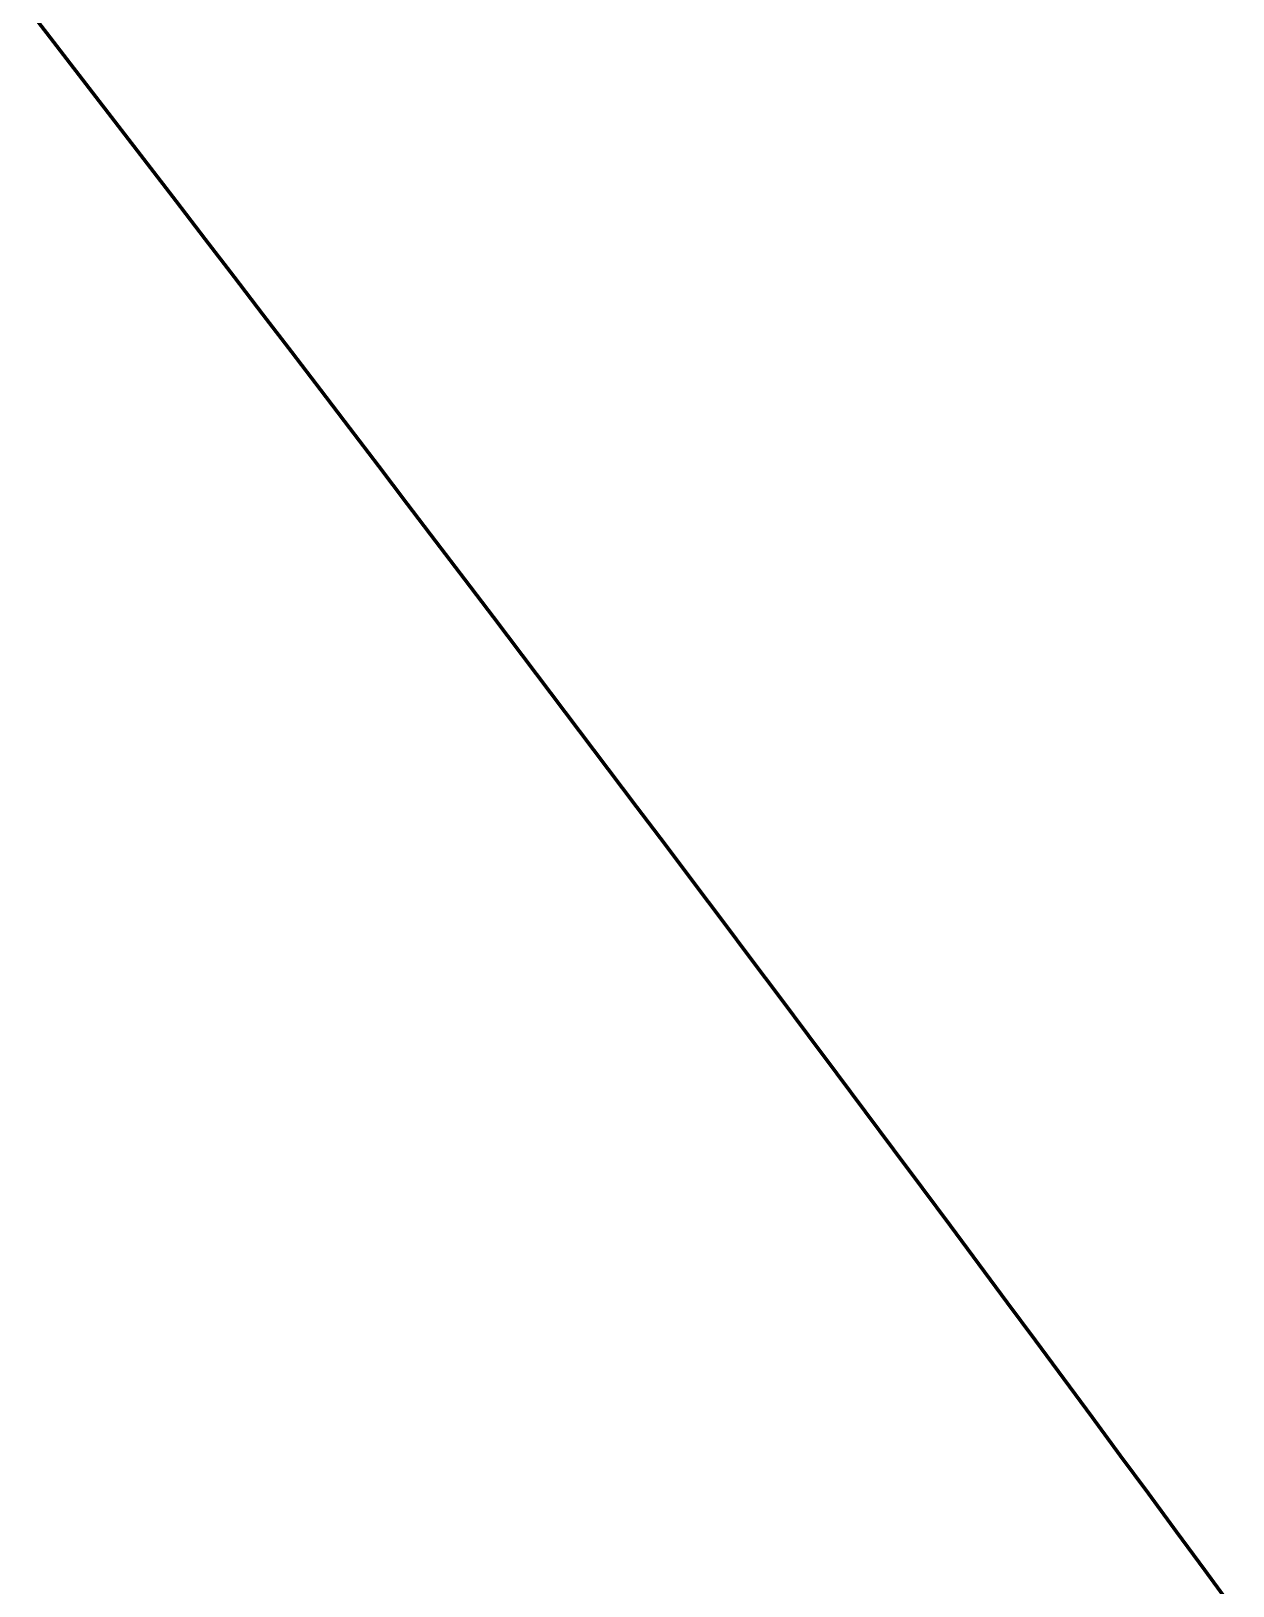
# Model space of a CAD drawing. Header units: metres. Extents: x 84843 to 90196, y 2281619 to 2289011.
# Drawn here: x 86661.61 to 86674.25, y 2287891.63 to 2287907.97 of the extents above; entities that cross this region are included whole.
import ezdxf

# ---------------------------------------------------------------- set-up
doc = ezdxf.new("R2010")
doc.units = ezdxf.units.M
doc.layers.add('Linje - 1', color=5, linetype='Continuous', lineweight=200)

msp = doc.modelspace()

# ---------------------------------------------------------------- linework, layer by layer
at = {"layer": 'Linje - 1'}
msp.add_polyline3d([(86674.247, 2287891.388, 35.292), (86673.951, 2287891.791, 35.279), (86673.655, 2287892.194, 35.267), (86673.359, 2287892.597, 35.254), (86673.062, 2287892.999, 35.241), (86672.766, 2287893.402, 35.229), (86672.468, 2287893.804, 35.216), (86672.171, 2287894.206, 35.204), (86671.873, 2287894.607, 35.191), (86671.575, 2287895.009, 35.178), (86671.277, 2287895.41, 35.166), (86670.979, 2287895.811, 35.153), (86670.68, 2287896.212, 35.141), (86670.381, 2287896.613, 35.128), (86670.082, 2287897.014, 35.115), (86669.783, 2287897.414, 35.103), (86669.483, 2287897.815, 35.09), (86669.183, 2287898.215, 35.078), (86668.883, 2287898.614, 35.065), (86668.582, 2287899.014, 35.052), (86668.282, 2287899.414, 35.04), (86667.981, 2287899.813, 35.027), (86667.68, 2287900.212, 35.015), (86667.378, 2287900.611, 35.002), (86667.077, 2287901.01, 34.989), (86666.775, 2287901.409, 34.977), (86666.473, 2287901.807, 34.964), (86666.171, 2287902.205, 34.952), (86665.868, 2287902.603, 34.939), (86665.565, 2287903.001, 34.926), (86665.262, 2287903.399, 34.914), (86664.959, 2287903.797, 34.901), (86664.656, 2287904.194, 34.889), (86664.352, 2287904.592, 34.876), (86664.049, 2287904.989, 34.863), (86663.745, 2287905.386, 34.851), (86663.44, 2287905.782, 34.838), (86663.136, 2287906.179, 34.826), (86662.831, 2287906.576, 34.813), (86662.526, 2287906.972, 34.8), (86662.221, 2287907.368, 34.788), (86661.916, 2287907.764, 34.775), (86661.611, 2287908.16, 34.763)], dxfattribs=at)

doc.saveas('drawing.dxf')
